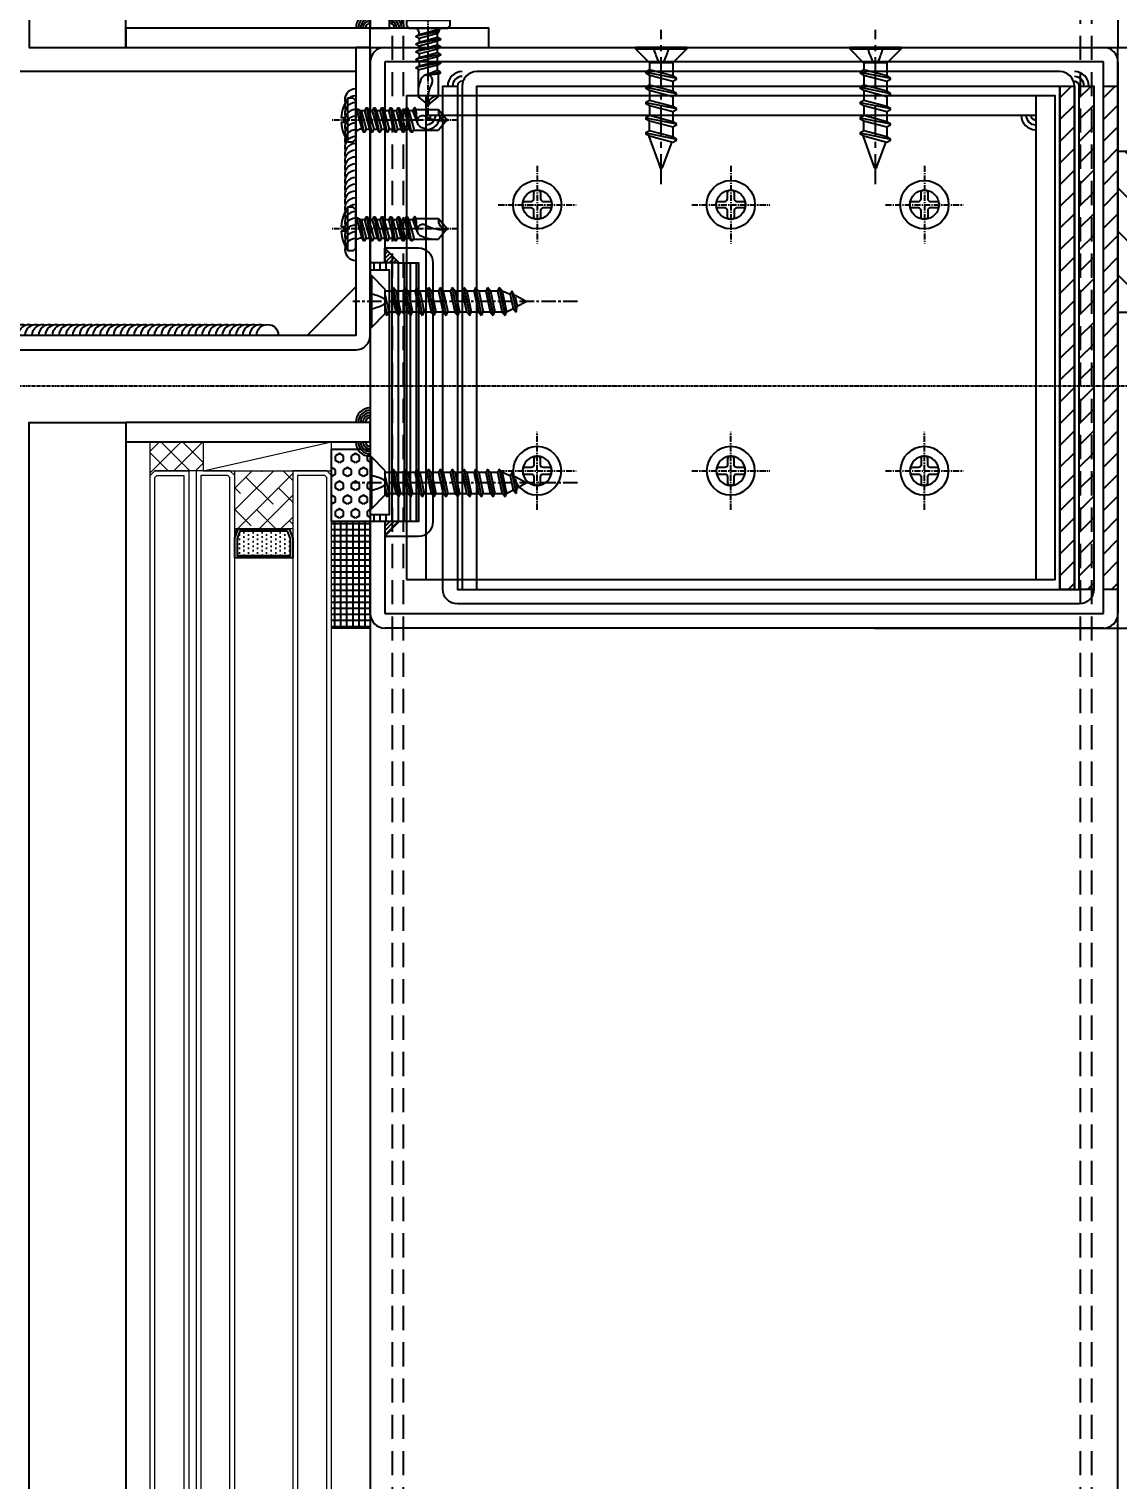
# Model space of a CAD drawing. Extents: x -3378 to 102197, y -3799 to 48702.
# Drawn here: x 58876.1 to 59101.1, y 8322 to 8621.9 of the extents above; entities that cross this region are included whole.
import ezdxf

# ---------------------------------------------------------------- set-up
doc = ezdxf.new("R2010")
doc.units = 0
for name, pattern in [('CEN1', [9, 6, -1, 1, -1]), ('CENTER', [2, 1.25, -0.25, 0.25, -0.25]), ('HIDDEN', [0.375, 0.25, -0.125])]:
    doc.linetypes.add(name, pattern=pattern)
for name, color, linetype in [('24WELD', 55, 'Continuous'), ('ARR', 6, 'Continuous'), ('BCM CL', 14, 'CENTER'), ('BCM-DIM', 54, 'Continuous'), ('BCM-draft', 252, 'Continuous'), ('BCM-Extu', 4, 'Continuous'), ('CENTER', 4, 'CENTER'), ('CL', 14, 'CENTER'), ('DIM', 173, 'Continuous'), ('剖面線 HATCH', 251, 'Continuous'), ('泡棉', 8, 'Continuous'), ('螺絲 固定五金 FASTENERS', 124, 'Continuous'), ('螺絲、螺栓', 4, 'Continuous'), ('視覺模型鋁擠型暫替', 4, 'Continuous'), ('視覺模型鋁擠型暫替-RefEdit0', 4, 'Continuous'), ('金屬面材 METAL PANEL', 2, 'Continuous'), ('鋁擠型 AL. EXTRUSION', 3, 'Continuous'), ('隱藏線 HIDDEN', 8, 'HIDDEN')]:
    doc.layers.add(name, color=color, linetype=linetype)
doc.layers.add('BCM-GK', color=252, linetype='Continuous', lineweight=5)
doc.layers.add('BCM-GLA', color=4, linetype='Continuous', lineweight=5)
doc.styles.add('GM_ANNO_TEXT', font='simplex.shx', dxfattribs={"width": 0.8})
doc.dimstyles.new('GM_DIM', dxfattribs={"dimscale": 0, "dimtxt": 20, "dimasz": 10, "dimexe": 5, "dimexo": 5, "dimgap": 5, "dimtad": 1, "dimdec": 0, "dimdsep": 46, "dimtxsty": 'GM_ANNO_TEXT', "dimblk": 'ARCHTICK', "dimcen": 0, "dimclrd": 4, "dimclre": 4, "dimclrt": 10, "dimadec": 0, "dimazin": 2, "dimtfac": 1, "dimtdec": 0, "dimtix": 1, "dimtofl": 0, "dimtmove": 2, "dimatfit": 3, "dimfxl": 1.5, "dimarcsym": 1})

# ---------------------------------------------------------------- blocks, each defined once
blk = doc.blocks.new('CW WINDOW SHADING')
at = {"layer": '鋁擠型 AL. EXTRUSION'}
h = blk.add_hatch(dxfattribs=at)
h.set_pattern_fill('ANSI31', color=256, scale=50.8, style=0)
h.set_pattern_definition([(135, (-79898.378, 10971.907), (4.49012806, 4.49012806), [])])
h.paths.add_polyline_path([(-10.91, 26.84), (-7.55, 26.84), (-7.55, 60.07), (-10.91, 60.07)])
blk.add_lwpolyline([(-10.91, 26.84), (-7.55, 26.84), (-7.55, 60.07), (-10.91, 60.07)], close=True, dxfattribs=at)
blk = doc.blocks.new('6t 矽酸鈣板')
blk.add_blockref('CW WINDOW SHADING', (10.91, 38.43, 0))
blk = doc.blocks.new('*U654')
for centre, end in [((-143.92, 4.67), 286.3529), ((-141.43, 4.59), 286.3529), ((-138.93, 4.5), 286.3529), ((-136.43, 4.42), 286.3529), ((-133.93, 4.34), 286.3529), ((-131.43, 4.26), 286.3529), ((-128.93, 4.18), 286.3529), ((-126.43, 4.1), 286.3529), ((-123.93, 4.02), 286.3529), ((-121.44, 3.94), 286.3529), ((-118.94, 3.86), 286.3529), ((-116.44, 3.78), 286.3529), ((-113.94, 3.69), 286.3529), ((-111.44, 3.61), 286.3529), ((-108.94, 3.53), 286.3529), ((-106.44, 3.45), 286.3529), ((-103.95, 3.37), 286.3529), ((-101.45, 3.29), 286.3529), ((-98.95, 3.21), 286.3529), ((-96.45, 3.13), 286.3529), ((-93.95, 3.05), 286.3529), ((-91.45, 2.96), 286.3529), ((-88.95, 2.88), 286.3529), ((-86.45, 2.8), 286.3529), ((-83.96, 2.72), 286.3529), ((-81.46, 2.64), 286.3529), ((-78.96, 2.56), 286.3529), ((-76.46, 2.48), 286.3529), ((-73.96, 2.4), 286.3529), ((-71.46, 2.32), 286.3529), ((-68.96, 2.24), 286.3529), ((-66.47, 2.15), 286.3529), ((-63.97, 2.07), 286.3529), ((-61.47, 1.99), 286.3529), ((-58.97, 1.91), 286.3529), ((-56.47, 1.83), 286.3529), ((-53.97, 1.75), 286.3529), ((-51.47, 1.67), 286.3529), ((-48.97, 1.59), 286.3529), ((-46.48, 1.51), 286.3529), ((-43.98, 1.43), 286.3529), ((-41.48, 1.34), 286.3529), ((-38.98, 1.26), 286.3529), ((-36.48, 1.18), 286.3529), ((-33.98, 1.1), 286.3529), ((-31.48, 1.02), 286.3529), ((-28.98, 0.94), 286.3529), ((-26.49, 0.86), 286.3529), ((-23.99, 0.78), 286.3529), ((-21.49, 0.7), 286.3529), ((-18.99, 0.62), 286.3529), ((-16.49, 0.53), 286.3529), ((-13.99, 0.45), 286.3529), ((-11.49, 0.37), 286.3529), ((-9, 0.29), 286.3529), ((-6.5, 0.21), 286.3529), ((-4, 0.13), 358.1431)]:
    blk.add_arc(centre, 4, 178.1431, end)
blk = doc.blocks.new('*U655')
for centre, end in [((-0.13, -4), 88.1431), ((-0.37, -11.49), 16.3529), ((-0.29, -9), 16.3529), ((-0.21, -6.5), 16.3529), ((-0.53, -16.49), 16.3529), ((-0.45, -13.99), 16.3529), ((-0.7, -21.49), 16.3529), ((-0.62, -18.99), 16.3529), ((-0.86, -26.49), 16.3529), ((-0.78, -23.99), 16.3529), ((-1.02, -31.48), 16.3529), ((-0.94, -28.98), 16.3529), ((-1.18, -36.48), 16.3529), ((-1.1, -33.98), 16.3529), ((-1.34, -41.48), 16.3529), ((-1.26, -38.98), 16.3529), ((-1.59, -48.97), 16.3529), ((-1.51, -46.48), 16.3529), ((-1.43, -43.98), 16.3529), ((-1.75, -53.97), 16.3529), ((-1.67, -51.47), 16.3529), ((-1.91, -58.97), 16.3529), ((-1.83, -56.47), 16.3529)]:
    blk.add_arc(centre, 4, 268.1431, end)
blk = doc.blocks.new('A$C20AE7E0D')
at = {"layer": 'ARR', "color": 0, "linetype": 'ByBlock', "ltscale": 0.3}
for p, q in [((-1.61, -4.5), (-1.61, 4.5)), ((0.5, 2.24), (1.14, 1.9)), ((0.72, 2.13), (1.65, -2.5)), ((1.89, 1.9), (1.14, 1.9)), ((2.24, 2.5), (3.24, -2.5)), ((3.48, 1.9), (2.73, 1.9)), ((3.83, 2.5), (4.83, -2.5)), ((5.07, 1.9), (4.32, 1.9)), ((5.42, 2.5), (6.42, -2.5)), ((6.81, 1.9), (5.91, 1.9)), ((7.16, 2.5), (8.16, -2.5)), ((8.4, 1.9), (7.65, 1.9)), ((8.75, 2.5), (9.75, -2.5)), ((10.14, 1.9), (9.24, 1.9)), ((10.49, 2.5), (11.49, -2.5)), ((11.73, 1.9), (10.98, 1.9)), ((12.08, 2.5), (12.7, -0.6)), ((17.12, 2.1), (12.46, 2.1)), ((18.83, 0.06), (17.12, 2.1)), ((18.83, 0.06), (18.95, 0.06)), ((19, -0.01), (19, 0.01)), ((2.14, -1.9), (2.89, -1.9)), ((3.73, -1.9), (4.48, -1.9)), ((5.32, -1.9), (6.07, -1.9)), ((6.91, -1.9), (7.81, -1.9)), ((8.65, -1.9), (9.4, -1.9)), ((10.24, -1.9), (11.14, -1.9)), ((11.87, -2.1), (15.91, -2.1)), ((18.83, -0.06), (17.12, -2.1)), ((18.83, -0.06), (18.95, -0.06))]:
    blk.add_line(p, q, dxfattribs=at)
at = {"layer": 'ARR', "color": 0, "linetype": 'CENTER', "ltscale": 0.87}
blk.add_line((21, 0), (-5.1, 0), dxfattribs=at)
at = {"layer": 'ARR', "color": 0, "linetype": 'ByBlock', "ltscale": 0.3}
blk.add_lwpolyline([(-2.98, -0.5, 0.134476), (-1.61, -4.5), (-0.58, -4.5, 0.198912), (-0.44, -4.44), (-0.06, -4.06, 0.198912), (0, -3.92), (0, 3.92, 0.198912), (-0.06, 4.06), (-0.44, 4.44, 0.198912), (-0.58, 4.5), (-1.61, 4.5, 0.134562), (-2.98, 0.5), (-2.48, 0.5), (-2.48, -0.5), (-2.98, -0.5)], format="xyb", dxfattribs=at)
blk.add_lwpolyline([(1.14, 1.9), (2.14, -1.9), (1.8, -2.5), (1.65, -2.5), (1.3, -1.9), (0.3, 1.9), (0.5, 2.24)], dxfattribs=at)
for points in [[(3.24, -2.5), (2.89, -1.9), (1.89, 1.9), (2.24, 2.5), (2.39, 2.5), (2.73, 1.9), (3.73, -1.9), (3.39, -2.5)], [(4.83, -2.5), (4.48, -1.9), (3.48, 1.9), (3.83, 2.5), (3.98, 2.5), (4.32, 1.9), (5.32, -1.9), (4.98, -2.5)], [(6.42, -2.5), (6.07, -1.9), (5.07, 1.9), (5.42, 2.5), (5.57, 2.5), (5.91, 1.9), (6.91, -1.9), (6.57, -2.5)], [(8.16, -2.5), (7.81, -1.9), (6.81, 1.9), (7.16, 2.5), (7.31, 2.5), (7.65, 1.9), (8.65, -1.9), (8.31, -2.5)], [(9.75, -2.5), (9.4, -1.9), (8.4, 1.9), (8.75, 2.5), (8.9, 2.5), (9.24, 1.9), (10.24, -1.9), (9.9, -2.5)], [(11.49, -2.5), (11.14, -1.9), (10.14, 1.9), (10.49, 2.5), (10.64, 2.5), (10.98, 1.9), (11.98, -1.9), (11.64, -2.5)], [(12.08, 2.5), (11.73, 1.9), (12.7, -0.6), (12.46, 2.1), (12.23, 2.5)]]:
    blk.add_lwpolyline(points, close=True, dxfattribs=at)
for centre, radius, start, end in [((0.67, 3.07), 0.874, 220.3388, 257.7802), ((13.86, -0.29), 1.2, 56.152, 236.152), ((17.85, 6.88), 7.01, 241.6458, 278.008), ((18.9, 1.75), 1.82, 168.8617, 267.6865), ((18.95, 0.01), 0.05, 0, 90), ((1.17, -3.34), 1.44, 84.7312, 144.22), ((16.52, 4.88), 7.01, 241.6458, 274.9541), ((18.95, -0.01), 0.05, 270, 0)]:
    blk.add_arc(centre, radius, start, end, dxfattribs=at)
blk = doc.blocks.new('*U77')
at = {"color": 0, "linetype": 'ByBlock'}
blk.add_blockref('A$C20AE7E0D', (0, 0), dxfattribs=at)
blk = doc.blocks.new('組件01')
at = {"layer": '視覺模型鋁擠型暫替', "color": 7, "linetype": 'Continuous'}
for centre, radius, start, end in [((-88.5, 0), 3, 180, 270), ((-88.5, 0), 2, 180, 270), ((-88.5, 0), 1, 180, 270), ((-85.5, 0), 1, 270, 0), ((-85.5, 0), 2, 270, 0), ((-85.5, 0), 3, 270, 0)]:
    blk.add_arc(centre, radius, start, end, dxfattribs=at)
at = {"layer": '金屬面材 METAL PANEL', "linetype": 'Continuous'}
blk.add_line((-3, 13), (-13, 3), dxfattribs=at)
blk.add_lwpolyline([(-3, 62.5), (-3, 3), (-110, 3), (-110, 0), (-3, 0, 0.414214), (0, 3), (0, 62.5)], format="xyb", close=True, dxfattribs=at)
blk.add_lwpolyline([(-3, 57.5), (-105, 57.5), (-105, 3)], dxfattribs=at)
blk.add_lwpolyline([(-85.5, 0), (-85.5, -54.5, -0.414214), (-88.5, -57.5), (-130.5, -57.5), (-130.5, -54.5), (-88.5, -54.5), (-88.5, 0)], format="xyb", dxfattribs=at)
at = {"layer": '24WELD', "zscale": 0.5625}
for name, p, xscale, yscale, rotation in [('*U655', (-3, 18.48), 0.5625, 0.5625, 181.8569201425871), ('*U654', (-18.97, 3), -0.5625000000000022, 0.5625000000000022, 178.1430628016457)]:
    blk.add_blockref(name, p, dxfattribs=dict(at, xscale=xscale, yscale=yscale, rotation=rotation))
at = {"layer": '螺絲 固定五金 FASTENERS'}
for p in [(-3, 47.5), (-3, 25)]:
    blk.add_blockref('*U77', p, dxfattribs=at)
blk = doc.blocks.new('A$C4E2A2353')
at = {"layer": 'ARR', "color": 0, "linetype": 'ByBlock', "ltscale": 0.3}
for p, q in [((0.3, -5.3), (0.3, 5.3)), ((3.1, -2.5), (3.1, 2.5)), ((4.38, 2.15), (3.1, 2.15)), ((3.1, 1.24), (3.82, -2.16)), ((4.71, 2.87), (4.38, 2.15)), ((4.38, 2.15), (5.3, -2.16)), ((4.43, 1.96), (5.34, -2.36)), ((5.34, 2.15), (4.71, 2.87)), ((4.71, 2.87), (5.93, -2.88)), ((4.89, 2.06), (5.8, -2.26)), ((6.82, 2.15), (5.34, 2.15)), ((5.34, 2.15), (6.26, -2.16)), ((5.34, 2.15), (6.26, -2.16)), ((7.15, 2.87), (6.82, 2.15)), ((6.82, 2.15), (7.74, -2.16)), ((6.86, 1.96), (7.78, -2.36)), ((7.78, 2.15), (7.15, 2.87)), ((7.15, 2.87), (8.37, -2.88)), ((7.32, 2.06), (8.24, -2.26)), ((9.26, 2.15), (7.78, 2.15)), ((7.78, 2.15), (8.7, -2.16)), ((7.78, 2.15), (8.7, -2.16)), ((9.59, 2.87), (9.26, 2.15)), ((9.26, 2.15), (10.17, -2.16)), ((9.3, 1.96), (10.21, -2.36)), ((10.22, 2.15), (9.59, 2.87)), ((9.59, 2.87), (10.81, -2.88)), ((9.76, 2.06), (10.67, -2.26)), ((11.7, 2.15), (10.22, 2.15)), ((10.22, 2.15), (11.13, -2.16)), ((10.22, 2.15), (11.13, -2.16)), ((12.02, 2.87), (11.7, 2.15)), ((11.7, 2.15), (12.61, -2.16)), ((11.74, 1.96), (12.65, -2.36)), ((12.66, 2.15), (12.02, 2.87)), ((12.02, 2.87), (13.24, -2.88)), ((12.2, 2.06), (13.11, -2.26)), ((14.13, 2.15), (12.66, 2.15)), ((12.66, 2.15), (13.57, -2.16)), ((12.66, 2.15), (13.57, -2.16)), ((14.46, 2.87), (14.13, 2.15)), ((14.13, 2.15), (15.05, -2.16)), ((14.18, 1.96), (15.09, -2.36)), ((15.09, 2.15), (14.46, 2.87)), ((14.46, 2.87), (15.68, -2.88)), ((14.64, 2.06), (15.55, -2.26)), ((16.57, 2.15), (15.09, 2.15)), ((15.09, 2.15), (16.01, -2.16)), ((15.09, 2.15), (16.01, -2.16)), ((16.9, 2.87), (16.57, 2.15)), ((16.57, 2.15), (17.49, -2.16)), ((16.61, 1.96), (17.53, -2.36)), ((17.53, 2.15), (16.9, 2.87)), ((16.9, 2.87), (18.12, -2.88)), ((17.07, 2.06), (17.99, -2.26)), ((19.01, 2.15), (17.53, 2.15)), ((17.53, 2.15), (18.45, -2.16)), ((17.53, 2.15), (18.45, -2.16)), ((19.34, 2.87), (19.01, 2.15)), ((19.01, 2.15), (19.92, -2.16)), ((19.05, 1.96), (19.96, -2.36)), ((19.97, 2.15), (19.34, 2.87)), ((19.34, 2.87), (20.56, -2.88)), ((19.51, 2.06), (20.42, -2.26)), ((21.45, 2.15), (19.97, 2.15)), ((19.97, 2.15), (20.88, -2.16)), ((19.97, 2.15), (20.88, -2.16)), ((21.77, 2.87), (21.45, 2.15)), ((21.77, 2.87), (21.45, 2.15)), ((21.45, 2.15), (22.36, -2.16)), ((21.45, 2.15), (22.36, -2.16)), ((21.49, 1.96), (22.4, -2.36)), ((21.49, 1.96), (22.4, -2.36)), ((22.41, 2.15), (21.77, 2.87)), ((21.77, 2.87), (22.99, -2.88)), ((22.41, 2.15), (21.77, 2.87)), ((21.77, 2.87), (22.99, -2.88)), ((21.95, 2.06), (22.86, -2.26)), ((21.95, 2.06), (22.86, -2.26)), ((23.88, 2.15), (22.41, 2.15)), ((22.41, 2.15), (23.32, -2.16)), ((23.88, 2.15), (22.41, 2.15)), ((22.41, 2.15), (23.32, -2.16)), ((22.41, 2.15), (23.32, -2.16)), ((22.41, 2.15), (23.32, -2.16)), ((24.21, 2.87), (23.88, 2.15)), ((24.21, 2.87), (23.88, 2.15)), ((23.88, 2.15), (24.8, -2.16)), ((23.88, 2.15), (24.8, -2.16)), ((23.93, 1.96), (24.84, -2.36)), ((23.93, 1.96), (24.84, -2.36)), ((24.84, 2.15), (24.21, 2.87)), ((24.21, 2.87), (25.43, -2.88)), ((24.84, 2.15), (24.21, 2.87)), ((24.21, 2.87), (25.43, -2.88)), ((24.38, 2.06), (25.3, -2.26)), ((24.38, 2.06), (25.3, -2.26)), ((26.32, 2.15), (24.84, 2.15)), ((24.84, 2.15), (25.76, -2.16)), ((26.32, 2.15), (24.84, 2.15)), ((24.84, 2.15), (25.76, -2.16)), ((24.84, 2.15), (25.76, -2.16)), ((24.84, 2.15), (25.76, -2.16)), ((26.65, 2.87), (26.32, 2.15)), ((26.65, 2.87), (26.32, 2.15)), ((26.32, 2.15), (27.24, -2.16)), ((26.32, 2.15), (27.24, -2.16)), ((26.36, 1.96), (27.28, -2.36)), ((26.36, 1.96), (27.28, -2.36)), ((27.28, 2.15), (26.65, 2.87)), ((26.65, 2.87), (27.87, -2.88)), ((27.28, 2.15), (26.65, 2.87)), ((26.65, 2.87), (27.87, -2.88)), ((26.82, 2.06), (27.74, -2.26)), ((26.82, 2.06), (27.74, -2.26)), ((28.91, 1.45), (27.28, 2.15)), ((27.28, 2.15), (28.19, -2.16)), ((27.28, 2.15), (28.19, -2.16)), ((27.28, 2.15), (28.19, -2.16)), ((27.28, 2.15), (28.19, -2.16)), ((29.24, 2.17), (28.91, 1.45)), ((28.91, 1.45), (29.52, -1.46)), ((29.96, 0.99), (29.24, 2.17)), ((29.24, 2.17), (30.16, -2.18)), ((32.25, 0), (29.96, 1.25)), ((29.96, 0.99), (30.39, -1)), ((32.26, 0), (32.25, 0)), ((3.1, -1.02), (3.49, -2.88)), ((3.1, -2.44), (3.49, -2.88)), ((3.49, -2.88), (3.82, -2.16)), ((3.82, -2.16), (5.3, -2.16)), ((5.3, -2.16), (5.93, -2.88)), ((5.93, -2.88), (6.26, -2.16)), ((6.26, -2.16), (7.74, -2.16)), ((7.74, -2.16), (8.37, -2.88)), ((8.37, -2.88), (8.7, -2.16)), ((8.7, -2.16), (10.17, -2.16)), ((10.17, -2.16), (10.81, -2.88)), ((10.81, -2.88), (11.13, -2.16)), ((11.13, -2.16), (12.61, -2.16)), ((12.61, -2.16), (13.24, -2.88)), ((13.24, -2.88), (13.57, -2.16)), ((13.57, -2.16), (15.05, -2.16)), ((15.05, -2.16), (15.68, -2.88)), ((15.68, -2.88), (16.01, -2.16)), ((16.01, -2.16), (17.49, -2.16)), ((17.49, -2.16), (18.12, -2.88)), ((18.12, -2.88), (18.45, -2.16)), ((18.45, -2.16), (19.92, -2.16)), ((19.92, -2.16), (20.56, -2.88)), ((20.56, -2.88), (20.88, -2.16)), ((20.88, -2.16), (22.36, -2.16)), ((22.36, -2.16), (22.99, -2.88)), ((22.36, -2.16), (22.99, -2.88)), ((22.99, -2.88), (23.32, -2.16)), ((22.99, -2.88), (23.32, -2.16)), ((23.32, -2.16), (24.8, -2.16)), ((23.32, -2.16), (24.8, -2.16)), ((24.8, -2.16), (25.43, -2.88)), ((24.8, -2.16), (25.43, -2.88)), ((25.43, -2.88), (25.76, -2.16)), ((25.43, -2.88), (25.76, -2.16)), ((25.76, -2.16), (27.24, -2.16)), ((25.76, -2.16), (27.24, -2.16)), ((27.24, -2.16), (27.87, -2.88)), ((27.24, -2.16), (27.87, -2.88)), ((27.87, -2.88), (28.19, -2.16)), ((27.87, -2.88), (28.19, -2.16)), ((28.19, -2.16), (29.52, -1.46)), ((29.52, -1.46), (30.16, -2.18)), ((30.16, -2.18), (30.39, -1)), ((30.39, -1), (32.25, -0.01)), ((32.25, -0.01), (32.26, 0))]:
    blk.add_line(p, q, dxfattribs=at)
at = {"layer": 'ARR', "color": 0, "linetype": 'CEN1', "ltscale": 0.5}
blk.add_line((42.86, 0), (-3.62, 0), dxfattribs=at)
at = {"layer": 'ARR', "color": 0, "linetype": 'ByBlock', "ltscale": 0.3}
blk.add_lwpolyline([(3.1, 2.5), (0.3, 5.3), (0, 5.3), (0, -5.3), (0.3, -5.3), (3.1, -2.5)], dxfattribs=at)
blk.add_lwpolyline([(0, -1.61, 0.048054), (2.67, -0.68, 0.292428), (3.1, 0, 0.292428), (2.67, 0.68, 0.048054), (0, 1.61, 0.048054)], format="xyb", dxfattribs=at)
blk = doc.blocks.new('*U920')
at = {"layer": '螺絲、螺栓', "color": 0, "linetype": 'ByBlock', "xscale": -1, "rotation": 180}
blk.add_blockref('A$C4E2A2353', (0, 0), dxfattribs=at)
blk = doc.blocks.new('*U35')
blk.add_lwpolyline([(1.22, 0.68), (2.48, 0.68, -0.398336), (3.02, 0.16, -0.027263), (3.02, -0.16, -0.398336), (2.48, -0.68), (1.22, -0.68, 0.414214), (0.68, -1.22), (0.68, -2.48, -0.398336), (0.16, -3.02, -0.027263), (-0.16, -3.02, -0.398336), (-0.68, -2.48), (-0.68, -1.22, 0.414214), (-1.22, -0.68), (-2.48, -0.68, -0.398336), (-3.02, -0.16, -0.027263), (-3.02, 0.16, -0.398336), (-2.48, 0.68), (-1.22, 0.68, 0.414214), (-0.68, 1.22), (-0.68, 2.48, -0.398336), (-0.16, 3.02, -0.027263), (0.16, 3.02, -0.398336), (0.68, 2.48), (0.68, 1.22, 0.414214)], format="xyb", close=True)
blk.add_circle((0, 0), 5)
at = {"layer": 'CL'}
for p, q in [((0, 8.04), (0, -8.04)), ((-8.04, 0), (8.04, 0))]:
    blk.add_line(p, q, dxfattribs=at)
blk = doc.blocks.new('圓孔6mm')
at = {"layer": '視覺模型鋁擠型暫替', "color": 6, "linetype": 'Continuous'}
blk.add_circle((0, 0), 3, dxfattribs=at)
at = {"layer": 'BCM-draft'}
blk.add_blockref('*U35', (0, 0), dxfattribs=at)
blk = doc.blocks.new('上下水槽合併托架用')
at = {"layer": '視覺模型鋁擠型暫替-RefEdit0', "color": 7}
for centre, radius, start, end in [((-130, -4), 1, 270, 0), ((-130, -4), 2, 270, 0), ((-130, -4), 3, 270, 0), ((-4, -4), 3, 180, 270), ((-4, -4), 2, 180, 270), ((-4, -4), 1, 180, 270)]:
    blk.add_arc(centre, radius, start, end, dxfattribs=at)
at = {"layer": '金屬面材 METAL PANEL'}
for p, q in [((-130, 0), (-130, -100)), ((-4, 0), (-4, -100)), ((-130, -4), (-4, -4))]:
    blk.add_line(p, q, dxfattribs=at)
blk.add_lwpolyline([(-134, -100), (0, -100), (0, 0), (-134, 0)], close=True, dxfattribs=at)
at = {"layer": '視覺模型鋁擠型暫替', "linetype": 'Continuous'}
for p in [(-107, -22.5, 0), (-67, -22.5, 0), (-27, -22.5, 0)]:
    blk.add_blockref('圓孔6mm', p, dxfattribs=at)
at = {"layer": '視覺模型鋁擠型暫替', "linetype": 'Continuous', "xscale": -1, "rotation": 180}
for p in [(-107, -77.5, 0), (-67, -77.5, 0), (-27, -77.5, 0)]:
    blk.add_blockref('圓孔6mm', p, dxfattribs=at)
blk = doc.blocks.new('*u927')
at = {"layer": 'CENTER', "color": 0, "ltscale": 5}
blk.add_line((28.28, 0), (-3.62, 0), dxfattribs=at)
at = {"layer": '螺絲、螺栓', "color": 0, "linetype": 'ByBlock', "ltscale": 0.2}
for p, q in [((0.3, 5.3), (0.3, -5.3)), ((5.08, 3.15), (6.34, -3.15)), ((8.23, 3.15), (9.49, -3.15)), ((11.38, 3.15), (12.64, -3.15)), ((14.53, 3.15), (15.79, -3.15)), ((17.68, 3.15), (18.94, -3.15)), ((3.1, 2.5), (3.1, -2.5)), ((3.1, 2.39), (4.64, 2.39)), ((5.7, 2.39), (7.79, 2.39)), ((8.85, 2.39), (10.94, 2.39)), ((12, 2.39), (14.09, 2.39)), ((17.24, 2.39), (15.15, 2.39)), ((18.17, 2.61), (24.84, 0.24)), ((3.1, -2.39), (5.9, -2.39)), ((6.96, -2.39), (9.05, -2.39)), ((10.11, -2.39), (12.2, -2.39)), ((13.26, -2.39), (15.35, -2.39)), ((16.41, -2.39), (18.5, -2.39)), ((24.84, -0.23), (19.52, -2.25))]:
    blk.add_line(p, q, dxfattribs=at)
blk.add_lwpolyline([(3.1, -2.5), (0.3, -5.3), (0, -5.3), (0, 5.3), (0.3, 5.3), (3.1, 2.5)], dxfattribs=at)
for points in [[(6.34, -3.15), (5.9, -2.39), (4.64, 2.39), (5.08, 3.15), (5.27, 3.15), (5.7, 2.39), (6.96, -2.39), (6.53, -3.15)], [(9.49, -3.15), (9.05, -2.39), (7.79, 2.39), (8.23, 3.15), (8.42, 3.15), (8.85, 2.39), (10.11, -2.39), (9.68, -3.15)], [(12.64, -3.15), (12.2, -2.39), (10.94, 2.39), (11.38, 3.15), (11.57, 3.15), (12, 2.39), (13.26, -2.39), (12.83, -3.15)], [(15.79, -3.15), (15.35, -2.39), (14.09, 2.39), (14.53, 3.15), (14.72, 3.15), (15.15, 2.39), (16.41, -2.39), (15.98, -3.15)], [(18.94, -3.15), (18.5, -2.39), (17.24, 2.39), (17.68, 3.15), (17.87, 3.15), (18.3, 2.39), (19.56, -2.39), (19.13, -3.15)]]:
    blk.add_lwpolyline(points, close=True, dxfattribs=at)
blk.add_lwpolyline([(0, 1.61, -0.048054), (2.67, 0.68, -0.292428), (3.1, 0, -0.292428), (2.67, -0.68, -0.048054), (0, -1.61, -0.048054)], format="xyb", dxfattribs=at)
blk.add_arc((24.75, 0), 0.252, 292.1627, 69.4623, dxfattribs=at)
blk = doc.blocks.new('*U929')
blk.add_blockref('*u927', (0, 0))
blk = doc.blocks.new('M5x16圓頭自攻')
at = {"layer": 'ARR', "color": 0, "linetype": 'ByBlock', "ltscale": 0.3}
for p, q in [((-1.61, -4.5), (-1.61, 4.5)), ((0.5, 2.24), (1.14, 1.9)), ((0.72, 2.13), (1.65, -2.5)), ((1.89, 1.9), (1.14, 1.9)), ((2.24, 2.5), (3.24, -2.5)), ((3.48, 1.9), (2.73, 1.9)), ((3.83, 2.5), (4.83, -2.5)), ((5.07, 1.9), (4.32, 1.9)), ((5.42, 2.5), (6.42, -2.5)), ((6.81, 1.9), (5.91, 1.9)), ((7.16, 2.5), (8.16, -2.5)), ((8.4, 1.9), (7.65, 1.9)), ((8.73, 1.9), (7.98, 1.9)), ((9.08, 2.5), (9.7, -0.6)), ((14.12, 2.1), (9.46, 2.1)), ((15.83, 0.06), (14.12, 2.1)), ((15.83, 0.06), (15.95, 0.06)), ((16, -0.01), (16, 0.01)), ((2.14, -1.9), (2.89, -1.9)), ((3.73, -1.9), (4.48, -1.9)), ((5.32, -1.9), (6.07, -1.9)), ((6.91, -1.9), (7.81, -1.9)), ((8.54, -2.1), (12.91, -2.1)), ((15.83, -0.06), (14.12, -2.1)), ((15.83, -0.06), (15.95, -0.06))]:
    blk.add_line(p, q, dxfattribs=at)
at = {"layer": 'ARR', "color": 0, "linetype": 'CENTER', "ltscale": 0.87}
blk.add_line((18, 0), (-5.1, 0), dxfattribs=at)
at = {"layer": 'ARR', "color": 0, "linetype": 'ByBlock', "ltscale": 0.3}
blk.add_lwpolyline([(-2.98, -0.5, 0.134476), (-1.61, -4.5), (-0.58, -4.5, 0.198912), (-0.44, -4.44), (-0.06, -4.06, 0.198912), (0, -3.92), (0, 3.92, 0.198912), (-0.06, 4.06), (-0.44, 4.44, 0.198912), (-0.58, 4.5), (-1.61, 4.5, 0.134562), (-2.98, 0.5), (-2.48, 0.5), (-2.48, -0.5), (-2.98, -0.5)], format="xyb", dxfattribs=at)
blk.add_lwpolyline([(1.14, 1.9), (2.14, -1.9), (1.8, -2.5), (1.65, -2.5), (1.3, -1.9), (0.3, 1.9), (0.5, 2.24)], dxfattribs=at)
for points in [[(3.24, -2.5), (2.89, -1.9), (1.89, 1.9), (2.24, 2.5), (2.39, 2.5), (2.73, 1.9), (3.73, -1.9), (3.39, -2.5)], [(4.83, -2.5), (4.48, -1.9), (3.48, 1.9), (3.83, 2.5), (3.98, 2.5), (4.32, 1.9), (5.32, -1.9), (4.98, -2.5)], [(6.42, -2.5), (6.07, -1.9), (5.07, 1.9), (5.42, 2.5), (5.57, 2.5), (5.91, 1.9), (6.91, -1.9), (6.57, -2.5)], [(8.16, -2.5), (7.81, -1.9), (6.81, 1.9), (7.16, 2.5), (7.31, 2.5), (7.65, 1.9), (8.65, -1.9), (8.31, -2.5)], [(9.08, 2.5), (8.73, 1.9), (9.7, -0.6), (9.46, 2.1), (9.23, 2.5)]]:
    blk.add_lwpolyline(points, close=True, dxfattribs=at)
for centre, radius, start, end in [((0.67, 3.07), 0.874, 220.3388, 257.7802), ((10.86, -0.29), 1.2, 56.152, 236.152), ((14.85, 6.88), 7.01, 241.6458, 278.008), ((15.9, 1.75), 1.82, 168.8617, 267.6865), ((15.95, 0.01), 0.05, 0, 90), ((1.17, -3.34), 1.44, 84.7312, 144.22), ((13.52, 4.88), 7.01, 241.6458, 274.9541), ((15.95, -0.01), 0.05, 270, 0)]:
    blk.add_arc(centre, radius, start, end, dxfattribs=at)
blk = doc.blocks.new('*U255')
blk.add_blockref('M5x16圓頭自攻', (0, 0))
blk = doc.blocks.new('5224')
at = {"layer": '視覺模型鋁擠型暫替', "color": 2, "linetype": 'Continuous'}
for centre, radius, start, end in [((-151093.86, 297894.52, 0), 3, 90, 180), ((-151093.86, 297894.52, 0), 2.5, 90, 180), ((-151089.86, 297894.52, 0), 3, 0, 90), ((-151089.86, 297894.52, 0), 2.5, 0, 90), ((-151093.86, 297894.52, 0), 2, 90, 180), ((-151093.86, 297894.52, 0), 1.5, 90, 180), ((-151093.86, 297894.52, 0), 1, 90, 180), ((-151089.86, 297894.52, 0), 2, 0, 90), ((-151089.86, 297894.52, 0), 1.5, 0, 90), ((-151089.86, 297894.52, 0), 1, 0, 90)]:
    blk.add_arc(centre, radius, start, end, dxfattribs=at)
at = {"layer": '金屬面材 METAL PANEL', "elevation": 0}
for points in [[(-151093.86, 297939.52), (-151093.86, 297894.52), (-151089.86, 297894.52), (-151089.86, 297939.52)], [(-151144.36, 297890.52), (-151069.36, 297890.52), (-151069.36, 297894.52), (-151144.36, 297894.52)]]:
    blk.add_lwpolyline(points, close=True, dxfattribs=at)
at = {"layer": '螺絲 固定五金 FASTENERS', "rotation": 270}
blk.add_blockref('*U255', (-151081.86, 297894.52, 0), dxfattribs=at)
blk = doc.blocks.new('_ArchTick')
at = {"color": 0, "linetype": 'ByBlock', "const_width": 0.15}
blk.add_lwpolyline([(-0.5, -0.5), (0.5, 0.5)], dxfattribs=at)
blk = doc.blocks.new('*D851')
at = {"layer": 'Defpoints', "color": 0, "ltscale": 10, "transparency": 16777216}
for p in [(59101.11, 9078), (59101.11, 7648.09, 0), (59176.81, 7648.09)]:
    blk.add_point(p, dxfattribs=at)
at = {"layer": 'DIM', "color": 4, "lineweight": -2, "ltscale": 10, "transparency": 16777216}
for p, q in [((59106.11, 9078), (59181.81, 9078)), ((59176.81, 9078), (59176.81, 7648.09)), ((59106.11, 7648.09), (59181.81, 7648.09))]:
    blk.add_line(p, q, dxfattribs=at)
at = {"layer": 'DIM', "color": 4, "lineweight": -2, "ltscale": 10, "transparency": 16777216, "xscale": 10, "yscale": 10, "zscale": 10}
for p, rotation in [((59176.81, 9078), 90), ((59176.81, 7648.09), 270)]:
    blk.add_blockref('_ArchTick', p, dxfattribs=dict(at, rotation=rotation))
at = {"layer": 'DIM', "color": 10, "ltscale": 10, "transparency": 16777216, "insert": (59161.81, 8363.04), "char_height": 20, "attachment_point": 5, "rotation": 90, "style": 'GM_ANNO_TEXT', "bg_fill": 3, "box_fill_scale": 1.1, "bg_fill_color": 256, "bg_fill_true_color": 13158600, "bg_fill_transparency": 0}
blk.add_mtext('1430', dxfattribs=at)
blk = doc.blocks.new('*D869')
at = {"layer": 'Defpoints', "color": 0, "ltscale": 10, "transparency": 16777216}
for p in [(59015.23, 9078, 0), (59141.25, 9078), (59023.86, 7648.09, 0)]:
    blk.add_point(p, dxfattribs=at)
at = {"layer": 'DIM', "color": 4, "lineweight": -2, "ltscale": 10, "transparency": 16777216}
for p, q in [((59020.23, 9078), (59146.25, 9078)), ((59141.25, 7648.09), (59141.25, 9078)), ((59028.86, 7648.09), (59146.25, 7648.09))]:
    blk.add_line(p, q, dxfattribs=at)
at = {"layer": 'DIM', "color": 4, "lineweight": -2, "ltscale": 10, "transparency": 16777216, "xscale": 10, "yscale": 10, "zscale": 10}
for p, rotation in [((59141.25, 9078), 90), ((59141.25, 7648.09), 270)]:
    blk.add_blockref('_ArchTick', p, dxfattribs=dict(at, rotation=rotation))
at = {"layer": 'DIM', "color": 10, "ltscale": 10, "transparency": 16777216, "insert": (59126.25, 8363.04), "char_height": 20, "attachment_point": 5, "rotation": 90, "style": 'GM_ANNO_TEXT', "bg_fill": 3, "box_fill_scale": 1.1, "bg_fill_color": 256, "bg_fill_true_color": 13158600, "bg_fill_transparency": 0}
blk.add_mtext('1430', dxfattribs=at)
blk = doc.blocks.new('*D872')
at = {"layer": 'Defpoints', "color": 0, "ltscale": 10, "transparency": 16777216}
for p in [(59045.79, 8618.09, 0), (59141.25, 8618.09), (59045.79, 8498.09, 0)]:
    blk.add_point(p, dxfattribs=at)
at = {"layer": 'DIM', "color": 4, "lineweight": -2, "ltscale": 10, "transparency": 16777216}
for p, q in [((59050.79, 8618.09), (59146.25, 8618.09)), ((59141.25, 8498.09), (59141.25, 8618.09)), ((59050.79, 8498.09), (59146.25, 8498.09))]:
    blk.add_line(p, q, dxfattribs=at)
at = {"layer": 'DIM', "color": 4, "lineweight": -2, "ltscale": 10, "transparency": 16777216, "xscale": 10, "yscale": 10, "zscale": 10}
for p, rotation in [((59141.25, 8618.09), 90), ((59141.25, 8498.09), 270)]:
    blk.add_blockref('_ArchTick', p, dxfattribs=dict(at, rotation=rotation))
at = {"layer": 'DIM', "color": 10, "ltscale": 10, "transparency": 16777216, "insert": (59126.25, 8558.09), "char_height": 20, "attachment_point": 5, "rotation": 90, "style": 'GM_ANNO_TEXT', "bg_fill": 3, "box_fill_scale": 1.1, "bg_fill_color": 256, "bg_fill_true_color": 13158600, "bg_fill_transparency": 0}
blk.add_mtext('120', dxfattribs=at)

msp = doc.modelspace()

# ---------------------------------------------------------------- hatches: boundary and pattern name
h = msp.add_hatch()
h.set_pattern_fill('ANSI31', color=9, scale=10, angle=45, style=0)
h.set_pattern_definition([(90, (87388.6709, -584713.7467), (-1.25, 1e-15), [])])
h.paths.add_polyline_path([(58950.611, 8538.086), (58950.611, 8572.085), (58946.611, 8572.085), (58946.611, 8573.585), (58956.611, 8573.585), (58956.611, 8538.086)])
h = msp.add_hatch()
h.set_pattern_fill('ANSI31', color=9, scale=10, angle=45, style=0)
h.set_pattern_definition([(90, (87388.671, -584712.3712), (-1.25, 1e-15), [])])
h.paths.add_polyline_path([(58950.611, 8538.086), (58950.611, 8521.586), (58946.611, 8521.586), (58946.611, 8520.086), (58956.611, 8520.086), (58956.611, 8538.086)])
at = {"layer": 'BCM-DIM', "linetype": 'Continuous'}
h = msp.add_hatch(dxfattribs=at)
h.set_pattern_fill('ANSI37', color=256, scale=10, angle=45)
h.set_pattern_definition([(90, (-36046.9491, -989329.0608), (-1.25, 0), []), (180, (-36046.9491, -989329.0608), (-1e-16, -1.25), [])])
h.paths.add_polyline_path([(58946.73, 8498.086), (58938.73, 8498.086), (58938.73, 8520.086), (58946.73, 8520.086)])
at = {"layer": 'BCM-Extu', "linetype": 'ByBlock'}
h = msp.add_hatch(dxfattribs=at)
h.set_pattern_fill('DOTS', color=8, scale=15, angle=90, style=0)
h.set_pattern_definition([(90, (59475.5228, 11222.5345), (-0.9375, 0.46875), [0, -0.9375])])
h.paths.add_polyline_path([(58919.683, 8518.086), (58919.111, 8516.543), (58919.111, 8513.086), (58930.111, 8513.086), (58930.111, 8516.543), (58929.538, 8518.086)])
at = {"layer": 'BCM-GK', "linetype": 'ByBlock'}
h = msp.add_hatch(dxfattribs=at)
h.set_pattern_fill('ANSI37', color=256, angle=-180)
h.set_pattern_definition([(225, (-400816.328, 122839.673), (2.24506403, -2.24506403), []), (315, (-400816.328, 122839.673), (2.24506403, 2.24506403), [])])
h.paths.add_polyline_path([(58901.109, 8536.586), (58912.111, 8536.586), (58912.111, 8530.586), (58902.111, 8530.586), (58901.111, 8529.586)])
h = msp.add_hatch(dxfattribs=at)
h.set_pattern_fill('ANSI38', color=256, angle=180)
h.set_pattern_definition([(225, (1358294.3703, -113698.737), (2.24506403, -2.24506403), []), (315, (1358294.3703, -113698.737), (6.735192091, -2.24506403), [7.9375, -4.7625])])
h.paths.add_polyline_path([(58929.886, 8518.586), (58930.611, 8516.633), (58930.611, 8530.586), (58918.611, 8530.586), (58918.611, 8516.633), (58919.336, 8518.586)])
at = {"layer": '剖面線 HATCH'}
h = msp.add_hatch(dxfattribs=at)
h.set_pattern_fill('ANSI31', color=256)
h.set_pattern_definition([(45, (7721.7215, -94036.993), (-2.24506403, 2.24506403), [])])
h.paths.add_polyline_path([(59092.111, 8610.086), (59089.111, 8610.086), (59089.111, 8506.078), (59092.111, 8506.078)])
h = msp.add_hatch(dxfattribs=at)
h.set_pattern_fill('ANSI31', color=256)
h.set_pattern_definition([(45, (7725.7213, -94036.993), (-2.24506403, 2.24506403), [])])
h.paths.add_polyline_path([(59096.11, 8610.086), (59093.11, 8610.086), (59093.11, 8506.078), (59096.11, 8506.078)])
h = msp.add_hatch(dxfattribs=at)
h.set_pattern_fill('ANSI31', color=256)
h.set_pattern_definition([(45, (7730.7208, -94036.987), (-2.24506403, 2.24506403), [])])
h.paths.add_polyline_path([(59101.11, 8610.092), (59098.11, 8610.092), (59098.11, 8506.084), (59101.11, 8506.084)])
at = {"layer": '泡棉'}
h = msp.add_hatch(dxfattribs=at)
h.set_pattern_fill('HEX', color=256, scale=0.3, angle=90)
h.set_pattern_definition([(90, (59101.1107, 8478.4257), (-1.649778, 1e-16), [0.9525, -1.905]), (210, (59101.1107, 8478.4257), (0.824889, -1.42875), [0.9525, -1.905]), (150, (59101.1107, 8479.3782), (-0.824889, -1.42875), [0.9525, -1.905])])
h.paths.add_polyline_path([(58946.611, 8535.086), (58938.611, 8535.086), (58938.611, 8520.086), (58946.611, 8520.086)])
at = {"layer": '視覺模型鋁擠型暫替', "linetype": 'Continuous'}
h = msp.add_hatch(dxfattribs=at)
h.set_pattern_fill('ANSI31', color=1, scale=5)
h.set_pattern_definition([(45, (-21830.36036, -983687.36916), (-0.44194173824, 0.44194173824), [])])
h.paths.add_polyline_path([(58949.612, 8576.585), (58949.611, 8573.586), (58952.611, 8573.585)])
h = msp.add_hatch(dxfattribs=at)
h.set_pattern_fill('ANSI31', color=1, scale=5)
h.set_pattern_definition([(45, (-21830.36036, -983703.86727), (-0.44194173824, 0.44194173824), [])])
h.paths.add_polyline_path([(58952.611, 8520.087), (58949.611, 8520.086), (58949.612, 8517.088)])

# ---------------------------------------------------------------- linework, layer by layer
at = {"layer": 'BCM CL', "ltscale": 0.5}
msp.add_line((59167.397, 8548.086, 0), (58831.995, 8548.086, 0), dxfattribs=at)
at = {"layer": 'BCM-DIM', "linetype": 'Continuous'}
for p, q in [((58946.73, 8520.086, 0), (58938.73, 8520.086, 0)), ((58946.611, 8498.086, 0), (58938.611, 8498.086, 0))]:
    msp.add_line(p, q, dxfattribs=at)
at = {"layer": 'BCM-Extu', "color": 8, "linetype": 'ByBlock', "elevation": 0}
for points in [[(58930.611, 8516.633), (58930.611, 8512.586), (58918.611, 8512.586), (58918.611, 8516.633), (58919.336, 8518.586), (58929.886, 8518.586)], [(58929.538, 8518.086), (58919.683, 8518.086), (58919.111, 8516.543), (58919.111, 8513.086), (58930.111, 8513.086), (58930.111, 8516.543)]]:
    msp.add_lwpolyline(points, close=True, dxfattribs=at)
at = {"layer": 'BCM-GK', "elevation": 0}
msp.add_lwpolyline([(58901.109, 8536.586), (58912.111, 8536.586), (58912.111, 8530.586), (58902.111, 8530.586), (58901.111, 8529.586), (58901.109, 8536.586)], dxfattribs=at)
at = {"layer": 'BCM-GK', "linetype": 'ByBlock', "elevation": 0}
for points in [[(58912.111, 8530.586), (58938.611, 8530.586), (58938.611, 8536.586), (58912.111, 8536.586)], [(58930.611, 8530.586), (58930.611, 8518.586), (58918.611, 8518.586), (58918.611, 8530.586)]]:
    msp.add_lwpolyline(points, close=True, dxfattribs=at)
msp.add_lwpolyline([(58912.111, 8530.586), (58938.611, 8536.586)], dxfattribs=at)
at = {"layer": 'BCM-GLA', "linetype": 'ByBlock', "elevation": 0}
for points in [[(58901.11, 7746.065), (58901.111, 8529.586), (58902.111, 8530.586), (58909.111, 8530.586), (58909.11, 7746.065)], [(58918.61, 7746.065), (58918.611, 8529.586), (58917.611, 8530.586), (58910.611, 8530.586), (58910.61, 7746.065)], [(58938.61, 7746.065), (58938.611, 8529.586), (58937.611, 8530.586), (58930.611, 8530.586), (58930.61, 7746.065)]]:
    msp.add_lwpolyline(points, dxfattribs=at)
at = {"layer": 'BCM-GLA', "color": 5, "linetype": 'ByBlock', "elevation": 0}
for points in [[(58902.11, 7746.065), (58902.111, 8529.172), (58902.525, 8529.586), (58908.111, 8529.586), (58908.11, 7746.065)], [(58917.61, 7746.065), (58917.611, 8529.172), (58917.196, 8529.586), (58911.611, 8529.586), (58911.61, 7746.065)], [(58937.61, 7746.065), (58937.611, 8529.172), (58937.196, 8529.586), (58931.611, 8529.586), (58931.61, 7746.065)]]:
    msp.add_lwpolyline(points, dxfattribs=at)
at = {"layer": '剖面線 HATCH', "elevation": 0}
for points in [[(59089.111, 8610.086), (59092.111, 8610.086), (59092.111, 8506.078), (59089.111, 8506.078)], [(59093.11, 8610.086), (59096.111, 8610.086), (59096.111, 8506.078), (59093.11, 8506.078)], [(59098.11, 8610.092), (59101.11, 8610.092), (59101.11, 8506.084), (59098.11, 8506.084)]]:
    msp.add_lwpolyline(points, close=True, dxfattribs=at)
at = {"layer": '泡棉', "elevation": 0}
msp.add_lwpolyline([(58946.611, 8520.086), (58938.611, 8520.086), (58938.611, 8535.086), (58946.611, 8535.086)], close=True, dxfattribs=at)
at = {"layer": '視覺模型鋁擠型暫替', "color": 1, "linetype": 'Continuous', "elevation": 0}
for points in [[(58952.611, 8573.585), (58949.611, 8573.586), (58949.612, 8576.585), (58952.611, 8573.585)], [(58952.611, 8520.087), (58949.611, 8520.086), (58949.612, 8517.088), (58952.611, 8520.087)]]:
    msp.add_lwpolyline(points, dxfattribs=at)
at = {"layer": '視覺模型鋁擠型暫替', "color": 7, "linetype": 'Continuous'}
for centre, radius, start, end in [((58965.611, 8610.094, 0), 3, 90, 180), ((59092.111, 8610.086, 0), 3, 0, 90), ((58965.611, 8610.094, 0), 2, 90, 180), ((58965.611, 8610.094, 0), 1, 90, 180), ((59092.111, 8610.086, 0), 2, 0, 90), ((59092.111, 8610.086, 0), 1, 0, 90)]:
    msp.add_arc(centre, radius, start, end, dxfattribs=at)
at = {"layer": '視覺模型鋁擠型暫替', "color": 2, "linetype": 'Continuous'}
for centre, radius, start, end in [((58946.611, 8540.586, 0), 3, 90, 180), ((58946.611, 8540.586, 0), 2.5, 90, 180), ((58946.611, 8540.586, 0), 2, 90, 180), ((58946.611, 8540.586, 0), 1.5, 90, 180), ((58946.611, 8540.586, 0), 1, 90, 180), ((58946.611, 8536.586, 0), 3, 180, 270), ((58946.611, 8536.586, 0), 2.5, 180, 270), ((58946.611, 8536.586, 0), 2, 180, 270), ((58946.611, 8536.586, 0), 1.5, 180, 270), ((58946.611, 8536.586, 0), 1, 180, 270)]:
    msp.add_arc(centre, radius, start, end, dxfattribs=at)
at = {"layer": '視覺模型鋁擠型暫替-RefEdit0'}
msp.add_line((58949.611, 8573.585, 0), (58946.611, 8573.585, 0), dxfattribs=at)
at = {"layer": '金屬面材 METAL PANEL'}
for p, q in [((58949.611, 8618.086, 0), (59098.111, 8618.086, 0)), ((58946.611, 8573.585, 0), (58946.611, 8615.086, 0)), ((59098.111, 8615.086, 0), (58949.611, 8615.086, 0)), ((58949.611, 8615.086, 0), (58949.611, 8573.585, 0)), ((59098.111, 8501.086, 0), (59098.111, 8615.086, 0)), ((59101.111, 8615.086, 0), (59101.111, 8501.086, 0)), ((58946.611, 8501.086, 0), (58946.611, 8520.086, 0)), ((58949.611, 8520.086, 0), (58946.611, 8520.086, 0)), ((58949.611, 8520.086, 0), (58949.611, 8501.086, 0)), ((58949.611, 8501.086, 0), (59098.111, 8501.086, 0)), ((59098.111, 8498.086, 0), (58949.611, 8498.086, 0))]:
    msp.add_line(p, q, dxfattribs=at)
at = {"layer": '金屬面材 METAL PANEL', "elevation": 0}
for points in [[(58946.611, 8618.085), (58946.611, 9077.995), (59026.111, 9077.995)], [(59101.111, 9077.995), (59101.111, 8618.086)], [(58946.611, 8618.085), (58946.61, 7648.085), (59101.11, 7648.085), (59101.11, 8618.086)], [(58876.11, 7746.065), (58876.111, 8540.586), (58896.111, 8540.586), (58896.11, 7746.065)]]:
    msp.add_lwpolyline(points, dxfattribs=at)
at = {"layer": '金屬面材 METAL PANEL'}
msp.add_lwpolyline([(58876.114, 8998.086), (58876.114, 8618.085), (58896.114, 8618.085), (58896.114, 8998.086)], dxfattribs=at)
at = {"layer": '金屬面材 METAL PANEL', "elevation": 0}
for points in [[(58968.611, 8506.078), (58968.611, 8610.086), (59089.111, 8610.086), (59089.111, 8506.078), (59092.111, 8506.078), (59092.111, 8610.086, 0.4142136), (59089.111, 8613.086), (58968.611, 8613.086, 0.4142136), (58965.611, 8610.086), (58965.611, 8506.078)], [(59096.111, 8610.086), (59096.111, 8506.078, -0.4142136), (59093.111, 8503.078), (58964.611, 8503.078, -0.4142136), (58961.611, 8506.078), (58961.611, 8610.086), (58964.611, 8610.086), (58964.611, 8506.078), (59093.111, 8506.078), (59093.111, 8610.086)], [(58949.611, 8517.087), (58956.611, 8517.087, 0.4142136), (58959.611, 8520.087), (58959.611, 8573.585, 0.4142393), (58956.61, 8576.585), (58949.612, 8576.585), (58952.611, 8573.585), (58956.611, 8573.585), (58956.611, 8520.087), (58952.611, 8520.087)]]:
    msp.add_lwpolyline(points, format="xyb", close=True, dxfattribs=at)
for points in [[(58946.611, 8521.586), (58950.611, 8521.586), (58950.611, 8572.086), (58946.611, 8572.086)], [(58896.111, 8536.586), (58946.611, 8536.586), (58946.611, 8540.586), (58896.111, 8540.586)]]:
    msp.add_lwpolyline(points, close=True, dxfattribs=at)
at = {"layer": '金屬面材 METAL PANEL'}
for centre, start, end in [((58949.611, 8615.086, 0), 90, 180), ((59098.111, 8615.086, 0), 0, 90), ((58949.611, 8501.086, 0), 180, 270), ((59098.111, 8501.086, 0), 270, 0)]:
    msp.add_arc(centre, 3, start, end, dxfattribs=at)
at = {"layer": '隱藏線 HIDDEN', "linetype": 'HIDDEN', "ltscale": 20}
for p, q in [((58951.111, 9077.995), (58951.111, 7648.085, 0)), ((58953.411, 9077.995), (58953.411, 7648.085, 0)), ((59093.311, 9077.995), (59093.311, 7648.085, 0)), ((59095.611, 9077.995), (59095.611, 7648.085, 0))]:
    msp.add_line(p, q, dxfattribs=at)

# ---------------------------------------------------------------- block references
msp.add_blockref('5224', (210040.475, -289272.439, 0))
at = {"layer": '螺絲 固定五金 FASTENERS', "xscale": -1}
for name, p, rotation in [('*U929', (59006.736, 8618.086, 0), 90), ('*U929', (59050.986, 8618.086, 0), 90), ('*U920', (58946.611, 8565.586, 0), 180), ('*U920', (58946.611, 8528.086, 0), 180)]:
    msp.add_blockref(name, p, dxfattribs=dict(at, rotation=rotation))
at = {"layer": '螺絲、螺栓'}
msp.add_blockref('6t 矽酸鈣板', (59101.111, 8498.085), dxfattribs=at)
at = {"layer": '視覺模型鋁擠型暫替', "linetype": 'Continuous'}
msp.add_blockref('組件01', (58946.611, 8555.585, 0), dxfattribs=at)
at = {"layer": '金屬面材 METAL PANEL'}
msp.add_blockref('上下水槽合併托架用', (59088.111, 8608.086, 0), dxfattribs=at)

# ---------------------------------------------------------------- next in the draw order: dimensions: what is measured, and where the dimension line sits
at = {"layer": 'DIM', "ltscale": 10}
dim = msp.add_linear_dim(base=(59176.808, 7648.085), p1=(59101.111, 9077.995), p2=(59101.11, 7648.085, 0), angle=90, dimstyle='GM_DIM', override={"dimscale": 1, "dimtfill": 1, "dimtfillclr": 1}, dxfattribs=at)
dim.commit()
dim.dimension.update_dxf_attribs({"geometry": '*D851', "text_midpoint": (59161.808, 8363.04)})

# ---------------------------------------------------------------- next in the draw order: dimensions: what is measured, and where the dimension line sits
dim = msp.add_linear_dim(base=(59141.253, 9077.995), p1=(59023.86, 7648.085, 0), p2=(59015.232, 9077.995, 0), angle=90, dimstyle='GM_DIM', override={"dimscale": 1, "dimfxl": 10, "dimtfill": 1, "dimtfillclr": 1}, dxfattribs=at)
dim.commit()
dim.dimension.update_dxf_attribs({"geometry": '*D869', "text_midpoint": (59126.253, 8363.04)})

# ---------------------------------------------------------------- next in the draw order: dimensions: what is measured, and where the dimension line sits
dim = msp.add_linear_dim(base=(59141.253, 8618.086), p1=(59045.789, 8498.086, 0), p2=(59045.789, 8618.086, 0), angle=90, dimstyle='GM_DIM', override={"dimscale": 1, "dimfxl": 10, "dimtfill": 1, "dimtfillclr": 1}, dxfattribs=at)
dim.commit()
dim.dimension.update_dxf_attribs({"geometry": '*D872', "text_midpoint": (59126.253, 8558.086)})

doc.saveas('drawing.dxf')
